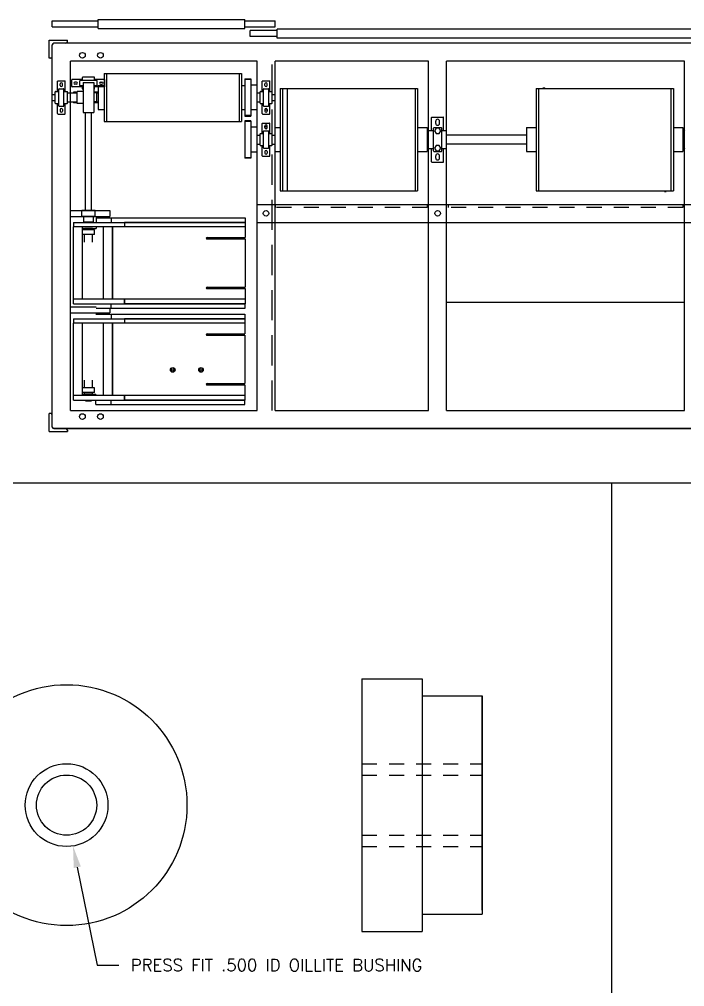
# Model space of a CAD drawing. Extents: x 0 to 33, y 0 to 25.3.
# Drawn here: x 20.07 to 25.6, y 16.82 to 24.85 of the extents above; entities that cross this region are included whole.
import ezdxf
from ezdxf.enums import TextEntityAlignment as Align

# ---------------------------------------------------------------- set-up
doc = ezdxf.new("R2010")
doc.units = 0
doc.header["$MEASUREMENT"] = 0
doc.linetypes.add('HIDDEN', pattern=[0.375, 0.25, -0.125])
doc.linetypes.add('HIDDEN2', pattern=[0.1875, 0.125, -0.0625])
for name, color, linetype in [('BORDER', 5, 'CONTINUOUS'), ('DIM', 1, 'CONTINUOUS'), ('HATCH', 2, 'CONTINUOUS'), ('HIDDEN', 6, 'HIDDEN'), ('HIDDEN2', 6, 'HIDDEN2'), ('OBJECT', 3, 'CONTINUOUS'), ('TEXT', 1, 'CONTINUOUS')]:
    doc.layers.add(name, color=color, linetype=linetype)
doc.styles.add('SIMPLEX', font='SIMPLEX')

msp = doc.modelspace()

# ---------------------------------------------------------------- linework, layer by layer
at = {"layer": 'BORDER'}
for p, q in [((0, 21), (33, 21)), ((24.99034, 11.19262), (24.99034, 21))]:
    msp.add_line(p, q, dxfattribs=at)
at = {"layer": 'DIM'}
for p, q in [((21.94454, 24.35425), (21.94454, 24.04425)), ((21.94454, 24.35425), (21.99454, 24.35425)), ((21.99454, 24.34925), (21.94454, 24.34925)), ((21.99454, 24.35425), (21.99454, 24.04425)), ((22.04454, 24.30225), (21.99454, 24.30225)), ((21.99454, 24.04925), (21.94454, 24.04925)), ((21.94454, 24.04425), (21.99454, 24.04425)), ((22.04454, 24.09625), (21.99454, 24.09625)), ((22.12891, 24.093), (22.11016, 24.093)), ((21.94454, 24.00425), (21.94454, 23.69425)), ((21.99454, 24.00425), (21.94454, 24.00425)), ((21.99454, 23.99925), (21.94454, 23.99925)), ((21.99454, 23.99925), (21.94454, 23.99925)), ((21.99454, 24.00425), (21.99454, 23.69425)), ((22.04454, 23.95225), (21.99454, 23.95225)), ((22.12891, 23.9555), (22.11016, 23.9555)), ((21.99454, 23.69925), (21.94454, 23.69925)), ((22.04454, 23.74625), (21.99454, 23.74625)), ((21.99454, 23.69425), (21.94454, 23.69425)), ((22.04454, 23.31165), (25.74454, 23.31165)), ((22.04454, 23.16165), (25.74454, 23.16165))]:
    msp.add_line(p, q, dxfattribs=at)
at = {"layer": 'DIM', "color": 1}
for p, q in [((20.55208, 17.80692), (20.71654, 16.99447)), ((20.71654, 16.99447), (20.89654, 16.99447))]:
    msp.add_line(p, q, dxfattribs=at)
msp.add_solid([(20.52268, 17.80096), (20.58148, 17.81287), (20.51637, 17.98334)], dxfattribs=at)
at = {"layer": 'HATCH'}
for p, q in [((20.60079, 24.32425), (20.60079, 24.07425)), ((20.60079, 24.32425), (20.68829, 24.32425)), ((20.68829, 24.32425), (20.68829, 24.07425)), ((20.51954, 24.243), (20.51954, 24.23675)), ((20.55079, 24.243), (20.51954, 24.243)), ((20.55079, 24.14925), (20.55079, 24.24925)), ((20.60079, 24.24925), (20.55079, 24.24925)), ((20.72579, 24.243), (20.68829, 24.243)), ((20.71329, 24.23675), (20.68829, 24.23675)), ((20.71329, 24.16175), (20.71329, 24.23675)), ((20.51954, 24.16175), (20.51954, 24.1555)), ((20.55079, 24.1555), (20.51954, 24.1555)), ((20.60079, 24.14925), (20.55079, 24.14925)), ((20.71329, 24.16175), (20.68829, 24.16175)), ((20.72579, 24.1555), (20.68829, 24.1555)), ((20.60079, 24.07425), (20.68829, 24.07425))]:
    msp.add_line(p, q, dxfattribs=at)
at = {"layer": 'HIDDEN'}
for p, q in [((22.16954, 21.59925), (22.16954, 24.49925)), ((24.42204, 24.27425), (24.42204, 24.2805)), ((24.42204, 24.2805), (24.43454, 24.2805)), ((24.43454, 24.27425), (24.43454, 24.2805)), ((25.42954, 23.42425), (25.42954, 23.418)), ((25.42954, 23.418), (25.44204, 23.418)), ((25.44204, 23.42425), (25.44204, 23.418)), ((25.44204, 23.42425), (25.44204, 23.418))]:
    msp.add_line(p, q, dxfattribs=at)
at = {"layer": 'HIDDEN2'}
for p, q in [((22.19454, 23.31165), (22.19454, 23.28665)), ((23.45704, 23.31165), (23.45704, 23.28665)), ((23.63204, 23.31165), (23.63204, 23.28665)), ((25.58204, 23.31165), (25.58204, 23.28665)), ((23.45704, 23.28665), (22.19454, 23.28665)), ((25.58204, 23.28665), (23.63204, 23.28665)), ((22.91574, 18.66666), (23.91574, 18.66666)), ((22.91574, 18.57291), (23.91574, 18.57291)), ((22.91574, 18.07291), (23.91574, 18.07291)), ((22.91574, 17.97916), (23.91574, 17.97916))]:
    msp.add_line(p, q, dxfattribs=at)
at = {"layer": 'OBJECT'}
for p, q in [((20.34454, 24.83534), (20.72579, 24.83534)), ((20.34454, 24.78534), (20.34454, 24.83534)), ((20.72579, 24.84784), (21.94454, 24.84784)), ((20.72579, 24.77284), (20.72579, 24.84784)), ((21.94454, 24.77284), (21.94454, 24.84784)), ((21.94454, 24.83534), (22.19454, 24.83534)), ((22.19454, 24.78534), (22.19454, 24.83534)), ((20.34454, 24.78534), (20.72579, 24.78534)), ((20.72579, 24.77284), (21.94454, 24.77284)), ((21.94454, 24.78534), (22.19454, 24.78534)), ((22.21279, 24.75494), (21.98779, 24.75494)), ((21.98779, 24.70494), (21.98779, 24.75494)), ((22.21279, 24.69244), (22.21279, 24.76744)), ((26.18568, 24.76744), (22.21279, 24.76744)), ((20.31954, 24.67425), (20.46954, 24.67425)), ((20.31954, 24.52425), (20.31954, 24.67425)), ((20.46954, 24.66175), (20.46954, 24.67425)), ((22.21279, 24.70494), (21.98779, 24.70494)), ((26.18568, 24.69244), (22.21279, 24.69244)), ((20.34454, 21.46175), (20.34454, 24.63675)), ((26.53204, 24.64925), (20.35704, 24.64925)), ((20.33204, 24.52425), (20.31954, 24.52425)), ((20.49454, 21.59925), (20.49454, 24.49925)), ((22.04454, 24.49925), (20.49454, 24.49925)), ((22.04454, 21.59925), (22.04454, 24.49925)), ((23.46954, 24.49925), (22.19454, 24.49925)), ((22.19454, 21.59925), (22.19454, 24.49925)), ((23.46954, 21.59925), (23.46954, 24.49925)), ((23.61954, 21.59925), (23.61954, 24.49925)), ((25.59454, 24.49925), (23.61954, 24.49925)), ((25.59454, 21.59925), (25.59454, 24.49925)), ((20.50704, 24.28975), (20.50704, 24.34625)), ((20.59454, 24.34925), (20.51004, 24.34925)), ((20.71341, 24.33987), (20.57566, 24.33987)), ((20.59454, 24.33987), (20.59454, 24.365)), ((20.69154, 24.368), (20.59754, 24.368)), ((20.69454, 24.33987), (20.69454, 24.365)), ((20.77904, 24.34925), (20.69454, 24.34925)), ((20.77579, 24.39925), (21.91579, 24.39925)), ((20.77579, 24.39925), (20.77579, 23.99925)), ((20.78204, 24.28975), (20.78204, 24.34625)), ((20.79579, 24.39925), (20.79579, 23.99925)), ((21.89579, 24.39925), (21.89579, 23.99925)), ((21.91579, 24.39925), (21.91579, 23.99925)), ((20.38829, 24.24925), (20.38829, 24.33375)), ((20.39129, 24.33675), (20.44779, 24.33675)), ((20.39766, 24.13037), (20.39766, 24.26812)), ((20.40066, 24.27112), (20.43841, 24.27112)), ((20.41016, 24.29925), (20.41016, 24.31175)), ((20.42891, 24.29925), (20.42891, 24.31175)), ((20.44141, 24.13037), (20.44141, 24.26812)), ((20.45079, 24.24925), (20.45079, 24.33375)), ((20.59454, 24.28675), (20.51004, 24.28675)), ((20.54454, 24.32737), (20.53204, 24.32737)), ((20.54454, 24.30862), (20.53204, 24.30862)), ((20.57266, 24.29912), (20.57266, 24.33687)), ((20.60079, 24.29612), (20.57566, 24.29612)), ((20.59454, 24.271), (20.59454, 24.29612)), ((20.60079, 24.268), (20.59754, 24.268)), ((20.71341, 24.29612), (20.68829, 24.29612)), ((20.69154, 24.268), (20.68829, 24.268)), ((20.69454, 24.271), (20.69454, 24.29612)), ((20.77904, 24.28675), (20.69454, 24.28675)), ((20.71641, 24.29912), (20.71641, 24.33687)), ((20.72579, 24.29925), (20.77579, 24.29925)), ((20.72579, 24.29925), (20.72579, 24.09925)), ((20.74454, 24.32737), (20.75704, 24.32737)), ((20.74454, 24.30862), (20.75704, 24.30862)), ((21.91579, 24.29925), (21.94454, 24.29925)), ((22.08829, 24.24925), (22.08829, 24.33375)), ((22.09129, 24.33675), (22.14779, 24.33675)), ((22.09766, 24.13037), (22.09766, 24.26812)), ((22.10066, 24.27112), (22.13841, 24.27112)), ((22.11016, 24.29925), (22.11016, 24.31175)), ((22.12891, 24.29925), (22.12891, 24.31175)), ((22.14141, 24.13037), (22.14141, 24.26812)), ((22.15079, 24.24925), (22.15079, 24.33375)), ((22.23704, 24.27425), (23.37704, 24.27425)), ((22.23704, 24.27425), (22.23704, 23.42425)), ((22.25704, 24.27425), (22.25704, 23.42425)), ((22.29454, 24.27425), (22.29454, 23.42425)), ((23.35704, 24.27425), (23.35704, 23.42425)), ((23.37704, 24.27425), (23.37704, 23.42425)), ((24.36204, 24.27425), (25.50204, 24.27425)), ((24.36204, 24.27425), (24.36204, 23.42425)), ((24.38204, 24.27425), (24.38204, 23.42425)), ((25.48204, 24.27425), (25.48204, 23.42425)), ((25.50204, 24.27425), (25.50204, 23.42425)), ((20.34454, 24.22425), (20.36954, 24.22425)), ((20.36954, 24.15225), (20.36954, 24.24625)), ((20.37254, 24.24925), (20.39766, 24.24925)), ((20.44141, 24.24925), (20.46654, 24.24925)), ((20.46954, 24.15225), (20.46954, 24.24625)), ((20.46954, 24.23675), (20.55079, 24.23675)), ((20.71329, 24.23675), (20.72579, 24.23675)), ((22.04454, 24.23675), (22.06954, 24.23675)), ((22.06954, 24.15225), (22.06954, 24.24625)), ((22.07254, 24.24925), (22.09766, 24.24925)), ((22.14141, 24.24925), (22.16654, 24.24925)), ((22.16954, 24.15225), (22.16954, 24.24625)), ((22.16954, 24.22425), (22.19454, 24.22425)), ((20.34454, 24.17425), (20.36954, 24.17425)), ((20.37254, 24.14925), (20.39766, 24.14925)), ((20.38829, 24.06475), (20.38829, 24.14925)), ((20.40066, 24.12737), (20.43841, 24.12737)), ((20.41016, 24.09925), (20.41016, 24.08675)), ((20.42891, 24.09925), (20.42891, 24.08675)), ((20.44141, 24.14925), (20.46654, 24.14925)), ((20.45079, 24.06475), (20.45079, 24.14925)), ((20.46954, 24.16175), (20.55079, 24.16175)), ((20.71329, 24.16175), (20.72579, 24.16175)), ((20.72579, 24.09925), (20.77579, 24.09925)), ((21.91579, 24.09925), (21.94454, 24.09925)), ((22.04454, 24.16175), (22.06954, 24.16175)), ((22.07254, 24.14925), (22.09766, 24.14925)), ((22.08829, 24.06475), (22.08829, 24.14925)), ((22.10066, 24.12737), (22.13841, 24.12737)), ((22.11016, 24.09925), (22.11016, 24.08675)), ((22.12891, 24.09925), (22.12891, 24.08675)), ((22.14141, 24.14925), (22.16654, 24.14925)), ((22.15079, 24.06475), (22.15079, 24.14925)), ((22.16954, 24.17425), (22.19454, 24.17425)), ((20.39129, 24.06175), (20.44779, 24.06175)), ((20.61987, 23.26154), (20.61987, 24.07425)), ((20.66987, 23.26154), (20.66987, 24.07425)), ((22.09129, 24.06175), (22.14779, 24.06175)), ((23.49454, 23.92425), (23.49454, 24.03375)), ((23.49754, 24.03675), (23.59154, 24.03675)), ((23.59454, 23.92425), (23.59454, 24.03375)), ((20.77579, 23.99925), (21.91579, 23.99925)), ((22.08829, 23.89925), (22.08829, 23.98375)), ((22.09129, 23.98675), (22.14779, 23.98675)), ((22.11016, 23.94925), (22.11016, 23.96175)), ((22.12891, 23.94925), (22.12891, 23.96175)), ((22.15079, 23.89925), (22.15079, 23.98375)), ((22.19454, 23.94925), (22.23704, 23.94925)), ((23.37704, 23.94925), (23.45704, 23.94925)), ((23.45704, 23.94925), (23.45704, 23.74925)), ((23.51016, 23.7555), (23.51016, 23.943)), ((23.51641, 23.94925), (23.57266, 23.94925)), ((23.52891, 23.98362), (23.52891, 24.00237)), ((23.56016, 23.98362), (23.56016, 24.00237)), ((23.57891, 23.7555), (23.57891, 23.943)), ((24.28204, 23.94925), (24.36204, 23.94925)), ((24.28204, 23.94925), (24.28204, 23.74925)), ((25.50204, 23.94925), (25.58204, 23.94925)), ((25.58204, 23.94925), (25.58204, 23.74925)), ((22.04454, 23.88675), (22.06954, 23.88675)), ((22.06954, 23.80225), (22.06954, 23.89625)), ((22.07254, 23.89925), (22.09766, 23.89925)), ((22.09766, 23.78037), (22.09766, 23.91812)), ((22.10066, 23.92112), (22.13841, 23.92112)), ((22.14141, 23.78037), (22.14141, 23.91812)), ((22.14141, 23.89925), (22.16654, 23.89925)), ((22.16954, 23.80225), (22.16954, 23.89625)), ((22.16954, 23.88675), (22.19454, 23.88675)), ((23.46954, 23.88675), (23.45704, 23.88675)), ((23.46954, 23.77725), (23.46954, 23.92125)), ((23.47254, 23.92425), (23.51016, 23.92425)), ((23.57891, 23.92425), (23.61654, 23.92425)), ((23.61954, 23.77725), (23.61954, 23.92125)), ((24.28204, 23.88675), (23.61954, 23.88675)), ((25.59454, 23.88675), (25.58204, 23.88675)), ((25.59454, 23.77725), (25.59454, 23.92125)), ((22.04454, 23.81175), (22.06954, 23.81175)), ((22.07254, 23.79925), (22.09766, 23.79925)), ((22.08829, 23.71475), (22.08829, 23.79925)), ((22.10066, 23.77737), (22.13841, 23.77737)), ((22.14141, 23.79925), (22.16654, 23.79925)), ((22.15079, 23.71475), (22.15079, 23.79925)), ((22.16954, 23.81175), (22.19454, 23.81175)), ((23.46954, 23.81175), (23.45704, 23.81175)), ((24.28204, 23.81175), (23.61954, 23.81175)), ((25.59454, 23.81175), (25.58204, 23.81175)), ((22.09129, 23.71175), (22.14779, 23.71175)), ((22.11016, 23.74925), (22.11016, 23.73675)), ((22.12891, 23.74925), (22.12891, 23.73675)), ((22.19454, 23.74925), (22.23704, 23.74925)), ((23.37704, 23.74925), (23.45704, 23.74925)), ((23.47254, 23.77425), (23.51016, 23.77425)), ((23.49454, 23.66475), (23.49454, 23.77425)), ((23.51641, 23.74925), (23.57266, 23.74925)), ((23.52891, 23.69612), (23.52891, 23.71487)), ((23.56016, 23.69612), (23.56016, 23.71487)), ((23.57891, 23.77425), (23.61654, 23.77425)), ((23.59454, 23.66475), (23.59454, 23.77425)), ((24.28204, 23.74925), (24.36204, 23.74925)), ((25.50204, 23.74925), (25.58204, 23.74925)), ((23.49754, 23.66175), (23.59154, 23.66175)), ((22.23704, 23.42425), (23.37704, 23.42425)), ((24.36204, 23.42425), (25.50204, 23.42425)), ((20.49454, 23.26154), (20.82237, 23.26154)), ((20.58862, 23.21154), (20.58862, 23.26154)), ((20.70112, 23.26154), (20.58862, 23.26154)), ((20.66987, 23.26154), (20.61987, 23.26154)), ((20.70112, 23.21154), (20.70112, 23.26154)), ((20.82237, 23.26154), (20.82237, 23.21154)), ((20.49454, 23.21154), (20.82237, 23.21154)), ((20.51987, 23.16154), (20.94487, 23.16154)), ((20.51987, 23.16154), (20.51987, 23.12404)), ((20.58237, 23.16154), (20.70737, 23.16154)), ((20.70112, 23.21154), (20.58862, 23.21154)), ((20.60267, 23.21154), (20.60267, 23.16779)), ((20.60267, 23.16779), (20.68707, 23.16779)), ((20.60267, 23.16154), (20.68707, 23.16154)), ((20.61987, 23.16154), (20.61987, 23.16779)), ((20.66987, 23.16154), (20.66987, 23.16779)), ((20.68707, 23.16779), (20.68707, 23.21154)), ((20.70737, 23.19904), (21.94487, 23.19904)), ((20.70737, 23.19904), (20.70737, 23.16154)), ((20.70737, 23.17404), (20.70737, 23.16154)), ((20.70737, 23.16154), (21.94487, 23.16154)), ((20.71832, 23.19904), (20.71832, 23.1975)), ((20.73237, 23.16154), (20.75737, 23.16154)), ((20.83237, 23.19904), (20.83237, 23.16154)), ((20.84487, 23.16154), (21.94487, 23.16154)), ((20.88082, 23.19904), (20.88082, 23.1975)), ((20.89487, 23.16154), (20.91987, 23.16154)), ((21.94487, 23.16154), (20.94487, 23.16154)), ((20.94487, 23.16154), (20.94487, 23.13654)), ((20.94487, 23.16154), (20.94487, 23.12404)), ((20.94487, 23.16154), (20.94487, 23.12404)), ((21.94487, 23.19904), (21.94487, 23.16154)), ((21.94487, 23.16154), (21.94487, 23.03657)), ((21.94487, 23.16154), (21.94487, 23.12404)), ((21.94487, 23.12404), (20.51987, 23.12404)), ((20.51987, 22.52404), (20.51987, 23.12404)), ((20.59487, 23.12404), (20.51987, 23.12404)), ((20.59487, 22.52404), (20.59487, 23.12404)), ((20.59487, 23.12404), (20.59487, 23.11154)), ((20.59487, 23.11154), (20.70737, 23.11154)), ((20.69487, 23.09904), (20.59487, 23.09904)), ((20.59487, 23.06154), (20.59487, 23.09904)), ((20.69487, 23.06154), (20.59487, 23.06154)), ((20.67737, 23.11154), (20.61237, 23.11154)), ((20.61237, 23.09904), (20.61237, 23.11154)), ((20.61237, 22.99654), (20.61237, 23.06154)), ((20.67737, 23.09904), (20.67737, 23.11154)), ((20.67737, 22.99654), (20.67737, 23.06154)), ((20.69487, 23.06154), (20.69487, 23.09904)), ((20.70737, 23.12404), (20.70737, 23.11154)), ((20.76987, 22.52404), (20.76987, 23.12404)), ((20.84487, 23.12404), (20.76987, 23.12404)), ((20.84487, 22.52404), (20.84487, 23.12404)), ((20.84487, 23.12404), (20.84487, 22.52404)), ((21.62983, 23.03657), (21.94487, 23.03657)), ((21.62983, 23.02407), (21.94487, 23.02407)), ((21.62983, 23.02407), (21.65263, 23.02407)), ((21.62983, 23.02407), (21.65263, 23.02407)), ((21.84451, 23.02407), (21.84451, 23.03657)), ((21.86761, 23.02407), (21.86761, 23.03657)), ((21.94487, 23.02407), (21.94487, 22.62401)), ((21.62962, 22.62401), (21.94487, 22.62401)), ((21.62962, 22.62401), (21.65242, 22.62401)), ((21.62962, 22.62401), (21.65242, 22.62401)), ((21.62962, 22.61151), (21.94487, 22.61151)), ((21.62962, 22.61151), (21.65242, 22.61151)), ((21.62962, 22.61151), (21.65242, 22.61151)), ((21.84451, 22.61151), (21.84451, 22.62401)), ((21.86761, 22.61151), (21.86761, 22.62401)), ((21.94487, 22.61151), (21.94487, 22.48654)), ((21.94487, 22.52404), (20.51987, 22.52404)), ((20.51987, 22.48654), (20.51987, 22.52404)), ((20.94487, 22.48654), (20.94487, 22.52404)), ((20.94487, 22.52404), (20.94487, 22.48654)), ((20.94487, 22.48654), (20.94487, 22.51154)), ((21.94487, 22.52404), (21.94487, 22.48654)), ((23.61954, 22.49925), (25.59454, 22.49925)), ((20.49454, 22.46166), (20.70737, 22.46166)), ((20.49454, 22.41166), (20.82204, 22.41166)), ((20.51987, 22.48654), (21.94487, 22.48654)), ((20.70737, 22.48654), (21.94487, 22.48654)), ((20.70737, 22.44904), (21.94487, 22.44904)), ((20.82204, 22.44904), (20.82204, 22.41166)), ((20.83237, 22.44904), (20.83237, 22.48654)), ((20.85638, 22.48654), (20.90638, 22.48654)), ((21.94487, 22.48654), (20.94487, 22.48654)), ((21.94487, 22.44904), (21.94487, 22.48654)), ((20.51954, 22.36166), (20.51954, 22.32416)), ((20.51954, 22.36166), (20.94454, 22.36166)), ((20.70704, 22.39916), (21.94454, 22.39916)), ((20.70704, 22.36166), (21.94454, 22.36166)), ((20.73204, 22.36166), (20.75704, 22.36166)), ((20.83204, 22.39916), (20.83204, 22.36166)), ((20.84454, 22.36166), (21.94454, 22.36166)), ((20.88049, 22.39916), (20.88049, 22.39762)), ((20.89454, 22.36166), (20.91954, 22.36166)), ((21.94454, 22.36166), (20.94454, 22.36166)), ((20.94454, 22.36166), (20.94454, 22.33666)), ((20.94454, 22.36166), (20.94454, 22.32416)), ((20.94454, 22.36166), (20.94454, 22.32416)), ((21.94454, 22.39916), (21.94454, 22.36166)), ((21.94454, 22.36166), (21.94454, 22.23669)), ((21.94454, 22.36166), (21.94454, 22.32416)), ((21.94454, 22.32416), (20.51954, 22.32416)), ((20.51954, 21.72416), (20.51954, 22.32416)), ((20.59454, 22.32416), (20.51954, 22.32416)), ((20.59454, 21.72416), (20.59454, 22.32416)), ((20.76954, 21.72416), (20.76954, 22.32416)), ((20.84454, 22.32416), (20.76954, 22.32416)), ((20.84454, 22.32416), (20.84454, 21.72416)), ((20.84454, 21.72416), (20.84454, 22.32416)), ((21.6295, 22.23669), (21.94454, 22.23669)), ((21.6295, 22.22419), (21.94454, 22.22419)), ((21.6295, 22.22419), (21.6523, 22.22419)), ((21.6295, 22.22419), (21.6523, 22.22419)), ((21.84418, 22.22419), (21.84418, 22.23669)), ((21.86728, 22.22419), (21.86728, 22.23669)), ((21.94454, 22.22419), (21.94454, 21.82413)), ((20.61204, 21.78666), (20.61204, 21.85166)), ((20.67704, 21.78666), (20.67704, 21.85166)), ((20.59454, 21.74916), (20.59454, 21.78666)), ((20.69454, 21.78666), (20.59454, 21.78666)), ((20.69454, 21.74916), (20.69454, 21.78666)), ((21.62929, 21.82413), (21.94454, 21.82413)), ((21.62929, 21.82413), (21.65209, 21.82413)), ((21.62929, 21.82413), (21.65209, 21.82413)), ((21.62929, 21.81163), (21.94454, 21.81163)), ((21.62929, 21.81163), (21.65209, 21.81163)), ((21.62929, 21.81163), (21.65209, 21.81163)), ((21.84418, 21.81163), (21.84418, 21.82413)), ((21.86728, 21.81163), (21.86728, 21.82413)), ((21.94454, 21.81163), (21.94454, 21.68666)), ((21.94454, 21.72416), (20.51954, 21.72416)), ((20.51954, 21.68666), (20.51954, 21.72416)), ((20.69454, 21.74916), (20.59454, 21.74916)), ((20.59454, 21.72416), (20.59454, 21.73666)), ((20.59454, 21.73666), (20.70704, 21.73666)), ((20.61204, 21.73666), (20.61204, 21.74916)), ((20.67704, 21.73666), (20.61204, 21.73666)), ((20.67704, 21.73666), (20.67704, 21.74916)), ((20.70704, 21.72416), (20.70704, 21.73666)), ((20.94454, 21.68666), (20.94454, 21.72416)), ((20.94454, 21.72416), (20.94454, 21.68666)), ((20.94454, 21.68666), (20.94454, 21.71166)), ((21.94454, 21.72416), (21.94454, 21.68666)), ((20.51954, 21.68666), (20.61954, 21.68666)), ((20.58204, 21.68666), (20.61954, 21.68666)), ((20.61954, 21.68666), (20.66954, 21.68666)), ((20.61954, 21.68041), (20.66954, 21.68041)), ((20.66954, 21.68666), (20.94454, 21.68666)), ((20.66954, 21.68666), (20.70704, 21.68666)), ((20.70704, 21.68666), (21.94454, 21.68666)), ((20.70704, 21.64916), (20.70704, 21.68666)), ((20.70704, 21.64916), (21.94454, 21.64916)), ((20.83204, 21.64916), (20.83204, 21.68666)), ((20.84454, 21.68666), (21.94454, 21.68666)), ((20.85605, 21.68666), (20.90605, 21.68666)), ((21.94454, 21.68666), (20.94454, 21.68666)), ((21.94454, 21.64916), (21.94454, 21.68666)), ((20.31954, 21.42425), (20.31954, 21.57425)), ((20.33204, 21.57425), (20.31954, 21.57425)), ((20.49454, 21.59925), (22.04454, 21.59925)), ((22.19454, 21.59925), (23.46954, 21.59925)), ((23.61954, 21.59925), (25.59454, 21.59925)), ((20.35704, 21.44925), (26.53204, 21.44925)), ((26.53204, 21.44925), (20.35704, 21.44925)), ((20.31954, 21.42425), (20.46954, 21.42425)), ((20.46954, 21.43675), (20.46954, 21.42425)), ((22.91574, 19.37291), (22.91574, 17.27291)), ((22.91574, 19.37291), (23.41574, 19.37291)), ((23.41574, 19.37291), (23.41574, 17.27291)), ((23.41574, 19.22916), (23.91574, 19.22916)), ((23.91574, 19.22916), (23.91574, 17.41666)), ((23.91574, 17.4498), (23.91574, 19.22916)), ((23.41574, 17.41666), (23.91574, 17.41666)), ((22.91574, 17.27291), (23.41574, 17.27291))]:
    msp.add_line(p, q, dxfattribs=at)
for points in [[(23.53191, 23.943), (23.51928, 23.92113), (23.53191, 23.89925), (23.55717, 23.89925), (23.5698, 23.92113), (23.55717, 23.943)], [(23.53191, 23.79924), (23.51928, 23.77737), (23.53191, 23.75549), (23.55717, 23.75549), (23.5698, 23.77737), (23.55717, 23.79924)]]:
    msp.add_lwpolyline(points, close=True, dxfattribs=at)
for points in [[(20.61954, 21.68041), (20.61954, 21.68666)], [(20.66954, 21.68041), (20.66954, 21.68666)]]:
    msp.add_lwpolyline(points, dxfattribs=at)
for centre, radius in [((20.59451, 24.54925), 0.02344), ((20.74451, 24.54925), 0.02344), ((22.11954, 23.23665), 0.02266), ((23.54454, 23.23665), 0.02266), ((21.34452, 21.93661), 0.019), ((21.34452, 21.93661), 0.00955), ((21.5795, 21.93661), 0.019), ((21.5795, 21.93661), 0.00955), ((20.59451, 21.54925), 0.02344), ((20.74451, 21.54925), 0.02344), ((20.46291, 18.32291), 1), ((20.46291, 18.32291), 0.34375), ((20.46291, 18.32291), 0.25)]:
    msp.add_circle(centre, radius, dxfattribs=at)
for centre, radius, start, end in [((20.45704, 24.66175), 0.0125, 270, 0), ((20.35704, 24.63675), 0.0125, 90, 180), ((20.33204, 24.53675), 0.0125, 270, 0), ((20.51004, 24.34625), 0.003, 90, 180), ((20.57566, 24.33687), 0.003, 90, 180), ((20.59754, 24.365), 0.003, 90, 180), ((20.69154, 24.365), 0.003, 0, 90), ((20.71341, 24.33687), 0.003, 0, 90), ((20.77904, 24.34625), 0.003, 0, 90), ((20.39129, 24.33375), 0.003, 90, 180), ((20.40066, 24.26812), 0.003, 90, 180), ((20.41954, 24.31175), 0.00937, 0, 180), ((20.41954, 24.29925), 0.00937, 180, 0), ((20.43841, 24.26812), 0.003, 0, 90), ((20.44779, 24.33375), 0.003, 0, 90), ((20.51004, 24.28975), 0.003, 180, 270), ((20.53204, 24.318), 0.00937, 90, 270), ((20.54454, 24.318), 0.00937, 270, 90), ((20.57566, 24.29912), 0.003, 180, 270), ((20.59754, 24.271), 0.003, 180, 270), ((20.69154, 24.271), 0.003, 270, 0), ((20.71341, 24.29912), 0.003, 270, 0), ((20.74454, 24.318), 0.00937, 90, 270), ((20.75704, 24.318), 0.00937, 270, 90), ((20.77904, 24.28975), 0.003, 270, 0), ((22.09129, 24.33375), 0.003, 90, 180), ((22.10066, 24.26812), 0.003, 90, 180), ((22.11954, 24.31175), 0.00937, 0, 180), ((22.11954, 24.29925), 0.00937, 180, 0), ((22.13841, 24.26812), 0.003, 0, 90), ((22.14779, 24.33375), 0.003, 0, 90), ((20.37254, 24.24625), 0.003, 90, 180), ((20.46654, 24.24625), 0.003, 0, 90), ((22.07254, 24.24625), 0.003, 90, 180), ((22.16654, 24.24625), 0.003, 0, 90), ((20.37254, 24.15225), 0.003, 180, 270), ((20.40066, 24.13037), 0.003, 180, 270), ((20.41954, 24.09925), 0.00937, 0, 180), ((20.43841, 24.13037), 0.003, 270, 0), ((20.46654, 24.15225), 0.003, 270, 0), ((22.07254, 24.15225), 0.003, 180, 270), ((22.10066, 24.13037), 0.003, 180, 270), ((22.11954, 24.09925), 0.00937, 0, 180), ((22.13841, 24.13037), 0.003, 270, 0), ((22.16654, 24.15225), 0.003, 270, 0), ((20.39129, 24.06475), 0.003, 180, 270), ((20.41954, 24.08675), 0.00937, 180, 0), ((20.44779, 24.06475), 0.003, 270, 0), ((22.09129, 24.06475), 0.003, 180, 270), ((22.11954, 24.08675), 0.00937, 180, 0), ((22.14779, 24.06475), 0.003, 270, 0), ((23.49754, 24.03375), 0.003, 90, 180), ((23.54454, 24.00237), 0.01563, 0, 180), ((23.59154, 24.03375), 0.003, 0, 90), ((22.09129, 23.98375), 0.003, 90, 180), ((22.11954, 23.96175), 0.00937, 0, 180), ((22.11954, 23.94925), 0.00937, 180, 0), ((22.14779, 23.98375), 0.003, 0, 90), ((23.51641, 23.943), 0.00625, 90, 180), ((23.54454, 23.98362), 0.01563, 180, 0), ((23.57266, 23.943), 0.00625, 0, 90), ((22.07254, 23.89625), 0.003, 90, 180), ((22.10066, 23.91812), 0.003, 90, 180), ((22.13841, 23.91812), 0.003, 0, 90), ((22.16654, 23.89625), 0.003, 0, 90), ((23.47254, 23.92125), 0.003, 90, 180), ((23.61654, 23.92125), 0.003, 0, 90), ((25.59754, 23.92125), 0.003, 90, 180), ((22.07254, 23.80225), 0.003, 180, 270), ((22.10066, 23.78037), 0.003, 180, 270), ((22.13841, 23.78037), 0.003, 270, 0), ((22.16654, 23.80225), 0.003, 270, 0), ((23.47254, 23.77725), 0.003, 180, 270), ((23.61654, 23.77725), 0.003, 270, 0), ((25.59754, 23.77725), 0.003, 180, 270), ((22.09129, 23.71475), 0.003, 180, 270), ((22.11954, 23.74925), 0.00937, 0, 180), ((22.11954, 23.73675), 0.00937, 180, 0), ((22.14779, 23.71475), 0.003, 270, 0), ((23.51641, 23.7555), 0.00625, 180, 270), ((23.54454, 23.71487), 0.01563, 0, 180), ((23.54454, 23.69612), 0.01563, 180, 0), ((23.57266, 23.7555), 0.00625, 270, 0), ((23.49754, 23.66475), 0.003, 180, 270), ((23.59154, 23.66475), 0.003, 270, 0), ((21.62983, 23.03032), 0.00625, 90, 270), ((21.62962, 22.61776), 0.00625, 90, 270), ((21.6295, 22.23044), 0.00625, 90, 270), ((21.62929, 21.81788), 0.00625, 90, 270), ((20.33204, 21.56175), 0.0125, 0, 90), ((20.35704, 21.46175), 0.0125, 180, 270), ((20.45704, 21.43675), 0.0125, 0, 90)]:
    msp.add_arc(centre, radius, start, end, dxfattribs=at)
at = {"layer": 'TEXT'}
msp.add_line((22.04454, 23.16165), (22.04454, 23.31165), dxfattribs=at)

# ---------------------------------------------------------------- texts
at = {"layer": 'DIM', "color": 1, "style": 'SIMPLEX'}
msp.add_text('PRESS FIT .500 ID OILLITE BUSHING', height=0.1, dxfattribs=at).set_placement((20.99654, 16.99447), align=Align.MIDDLE_LEFT)

doc.saveas('drawing.dxf')
